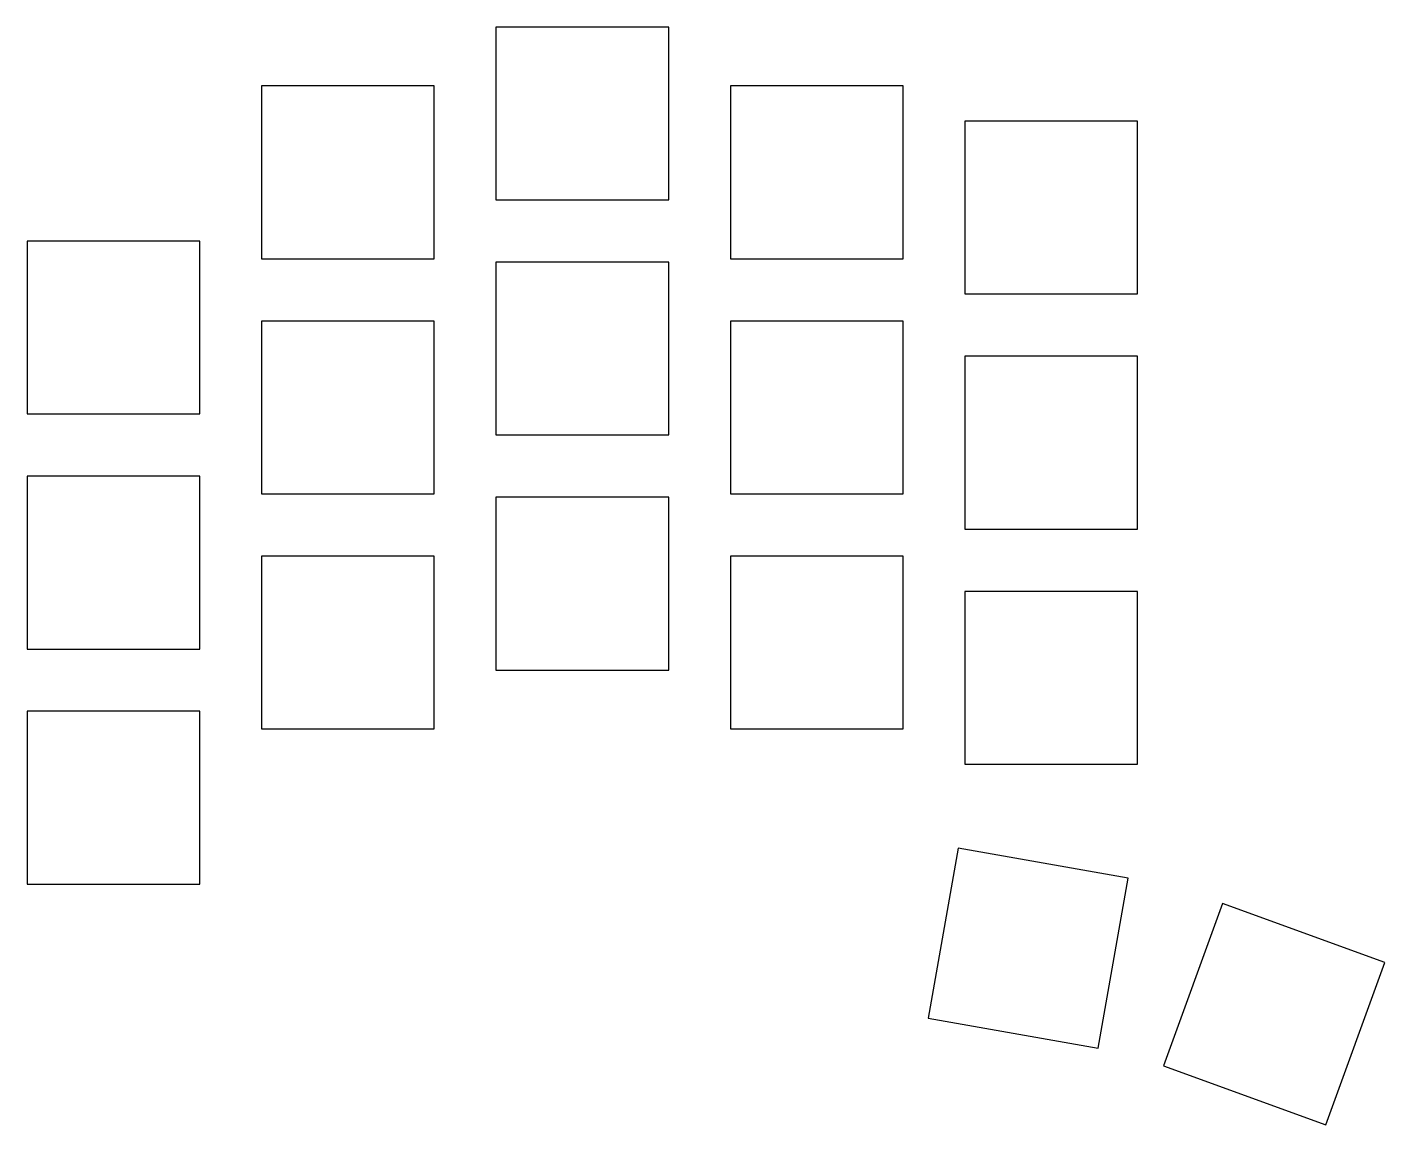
# Model space of a CAD drawing. Header units: millimetres. Extents: x -7 to 103, y -27 to 62.
import ezdxf

# ---------------------------------------------------------------- set-up
doc = ezdxf.new("R2010")
doc.units = ezdxf.units.MM

msp = doc.modelspace()

# ---------------------------------------------------------------- linework, layer by layer
for p, q in [((45, 62.44), (31, 62.44)), ((31, 62.44), (31, 48.44)), ((45, 48.44), (45, 62.44)), ((26, 57.67), (12, 57.67)), ((12, 57.67), (12, 43.67)), ((26, 43.67), (26, 57.67)), ((64, 57.67), (50, 57.67)), ((50, 57.67), (50, 43.67)), ((64, 43.67), (64, 57.67)), ((83, 54.82), (69, 54.82)), ((69, 54.82), (69, 40.82)), ((83, 40.82), (83, 54.82)), ((31, 48.44), (45, 48.44)), ((7, 45.1), (-7, 45.1)), ((-7, 45.1), (-7, 31.1)), ((7, 31.1), (7, 45.1)), ((12, 43.67), (26, 43.67)), ((45, 43.39), (31, 43.39)), ((31, 43.39), (31, 29.39)), ((45, 29.39), (45, 43.39)), ((50, 43.67), (64, 43.67)), ((69, 40.82), (83, 40.82)), ((26, 38.62), (12, 38.62)), ((12, 38.62), (12, 24.62)), ((26, 24.62), (26, 38.62)), ((64, 38.62), (50, 38.62)), ((50, 38.62), (50, 24.62)), ((64, 24.62), (64, 38.62)), ((83, 35.77), (69, 35.77)), ((69, 35.77), (69, 21.77)), ((83, 21.77), (83, 35.77)), ((-7, 31.1), (7, 31.1)), ((31, 29.39), (45, 29.39)), ((7, 26.05), (-7, 26.05)), ((-7, 26.05), (-7, 12.05)), ((7, 12.05), (7, 26.05)), ((12, 24.62), (26, 24.62)), ((45, 24.34), (31, 24.34)), ((31, 24.34), (31, 10.34)), ((45, 10.34), (45, 24.34)), ((50, 24.62), (64, 24.62)), ((69, 21.77), (83, 21.77)), ((26, 19.57), (12, 19.57)), ((12, 19.57), (12, 5.57)), ((26, 5.57), (26, 19.57)), ((64, 19.57), (50, 19.57)), ((50, 19.57), (50, 5.57)), ((64, 5.57), (64, 19.57)), ((83, 16.72), (69, 16.72)), ((69, 16.72), (69, 2.72)), ((83, 2.72), (83, 16.72)), ((-7, 12.05), (7, 12.05)), ((31, 10.34), (45, 10.34)), ((7, 7), (-7, 7)), ((-7, 7), (-7, -7)), ((7, -7), (7, 7)), ((12, 5.57), (26, 5.57)), ((50, 5.57), (64, 5.57)), ((69, 2.72), (83, 2.72)), ((68.47, -4.08), (66.04, -17.87)), ((82.25, -6.51), (68.47, -4.08)), ((79.82, -20.3), (82.25, -6.51)), ((-7, -7), (7, -7)), ((89.9, -8.56), (85.11, -21.72)), ((103.05, -13.35), (89.9, -8.56)), ((98.26, -26.51), (103.05, -13.35)), ((66.04, -17.87), (79.82, -20.3)), ((85.11, -21.72), (98.26, -26.51))]:
    msp.add_line(p, q)

doc.saveas('drawing.dxf')
